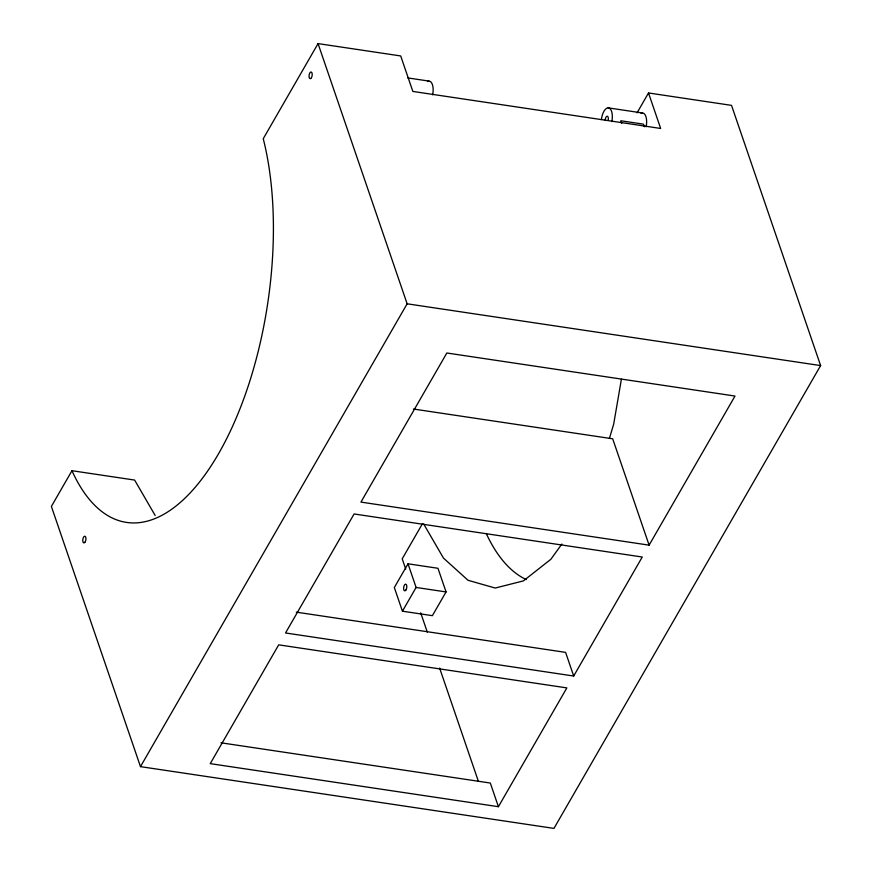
<?xml version="1.0" encoding="UTF-8"?>
<svg xmlns="http://www.w3.org/2000/svg" width="872" height="872" viewBox="0 0 872 872"><rect width="100%" height="100%" fill="white"/><g stroke="black" fill="none" stroke-linecap="round" stroke-linejoin="round"><path stroke-width="1.31" d="M621.398 379.244L613.67 424.195L609.408 438.431M648.506 92.966L660.66 128.457L412.848 91.429L400.706 55.95L318.051 43.6L263.246 138.713A237.74 107.289 -81.5 0 1 218.6 453.636A237.74 107.289 -81.5 0 1 71.962 470.706L51.383 506.425L140.479 766.641L553.96 828.4L820.617 365.586L731.521 105.37L648.506 92.966L637.04 112.88M140.479 766.641L407.137 303.805L318.051 43.6M422.31 523.952L402.21 558.832L405.731 569.122M408.009 563.803L394.329 587.532L402.428 611.196L432.392 615.665L446.061 591.935L437.962 568.282L408.009 563.803L416.108 587.456L402.428 611.196M498.413 806.698L566.855 687.899L278.691 644.844L210.25 763.643L498.413 806.698L490.315 783.034L220.998 742.802M573.7 676.029L642.261 557.023L354.097 513.968L285.526 632.974L573.7 676.029L565.601 652.376L296.284 612.144M649.106 545.153L735.009 396.052L446.846 352.997L360.943 502.098L649.106 545.153L612.689 438.801L413.393 409.023M561.873 544.052L550.864 559.279L523.385 580.905L495.22 588.044L468.046 580.294L443.477 558.102L423.661 523.963M407.856 77.935L428.97 81.085M608.155 107.856L642.468 112.989M407.137 303.805L820.617 365.586M71.962 470.706L134.626 480.069L155.162 515.472M416.108 587.456L446.061 591.935M644.375 126.734L643.492 124.162L620.777 120.761L621.66 123.334M420.696 612.831L427.302 632.113M439.63 668.105L478.357 781.247M526.339 579.629A237.74 107.289 -81.5 0 1 486.238 533.468M427.531 81.488A11.827 5.341 -81.5 0 1 432.654 94.841M601.386 119.606A11.827 5.341 -81.5 0 1 608.623 107.899A11.827 5.341 -81.5 0 1 611.839 121.611M605.19 120.456A3.379 1.526 -81.5 0 1 607.174 116.238A3.379 1.526 -81.5 0 1 608.166 120.445M641.029 113.393A11.827 5.341 -81.5 0 1 646.152 126.734M406.025 589.864A3.379 1.526 -81.5 0 0 405.992 584.262A3.379 1.526 -81.5 0 0 403.627 588.371A3.379 1.526 -81.5 0 0 406.025 589.864M85.162 541.937A3.379 1.526 -81.5 0 0 85.129 536.335A3.379 1.526 -81.5 0 0 82.764 540.444A3.379 1.526 -81.5 0 0 85.162 541.937M311.435 77.706A3.379 1.526 -81.5 0 0 311.402 72.104A3.379 1.526 -81.5 0 0 309.037 76.213A3.379 1.526 -81.5 0 0 311.435 77.706"/></g></svg>
